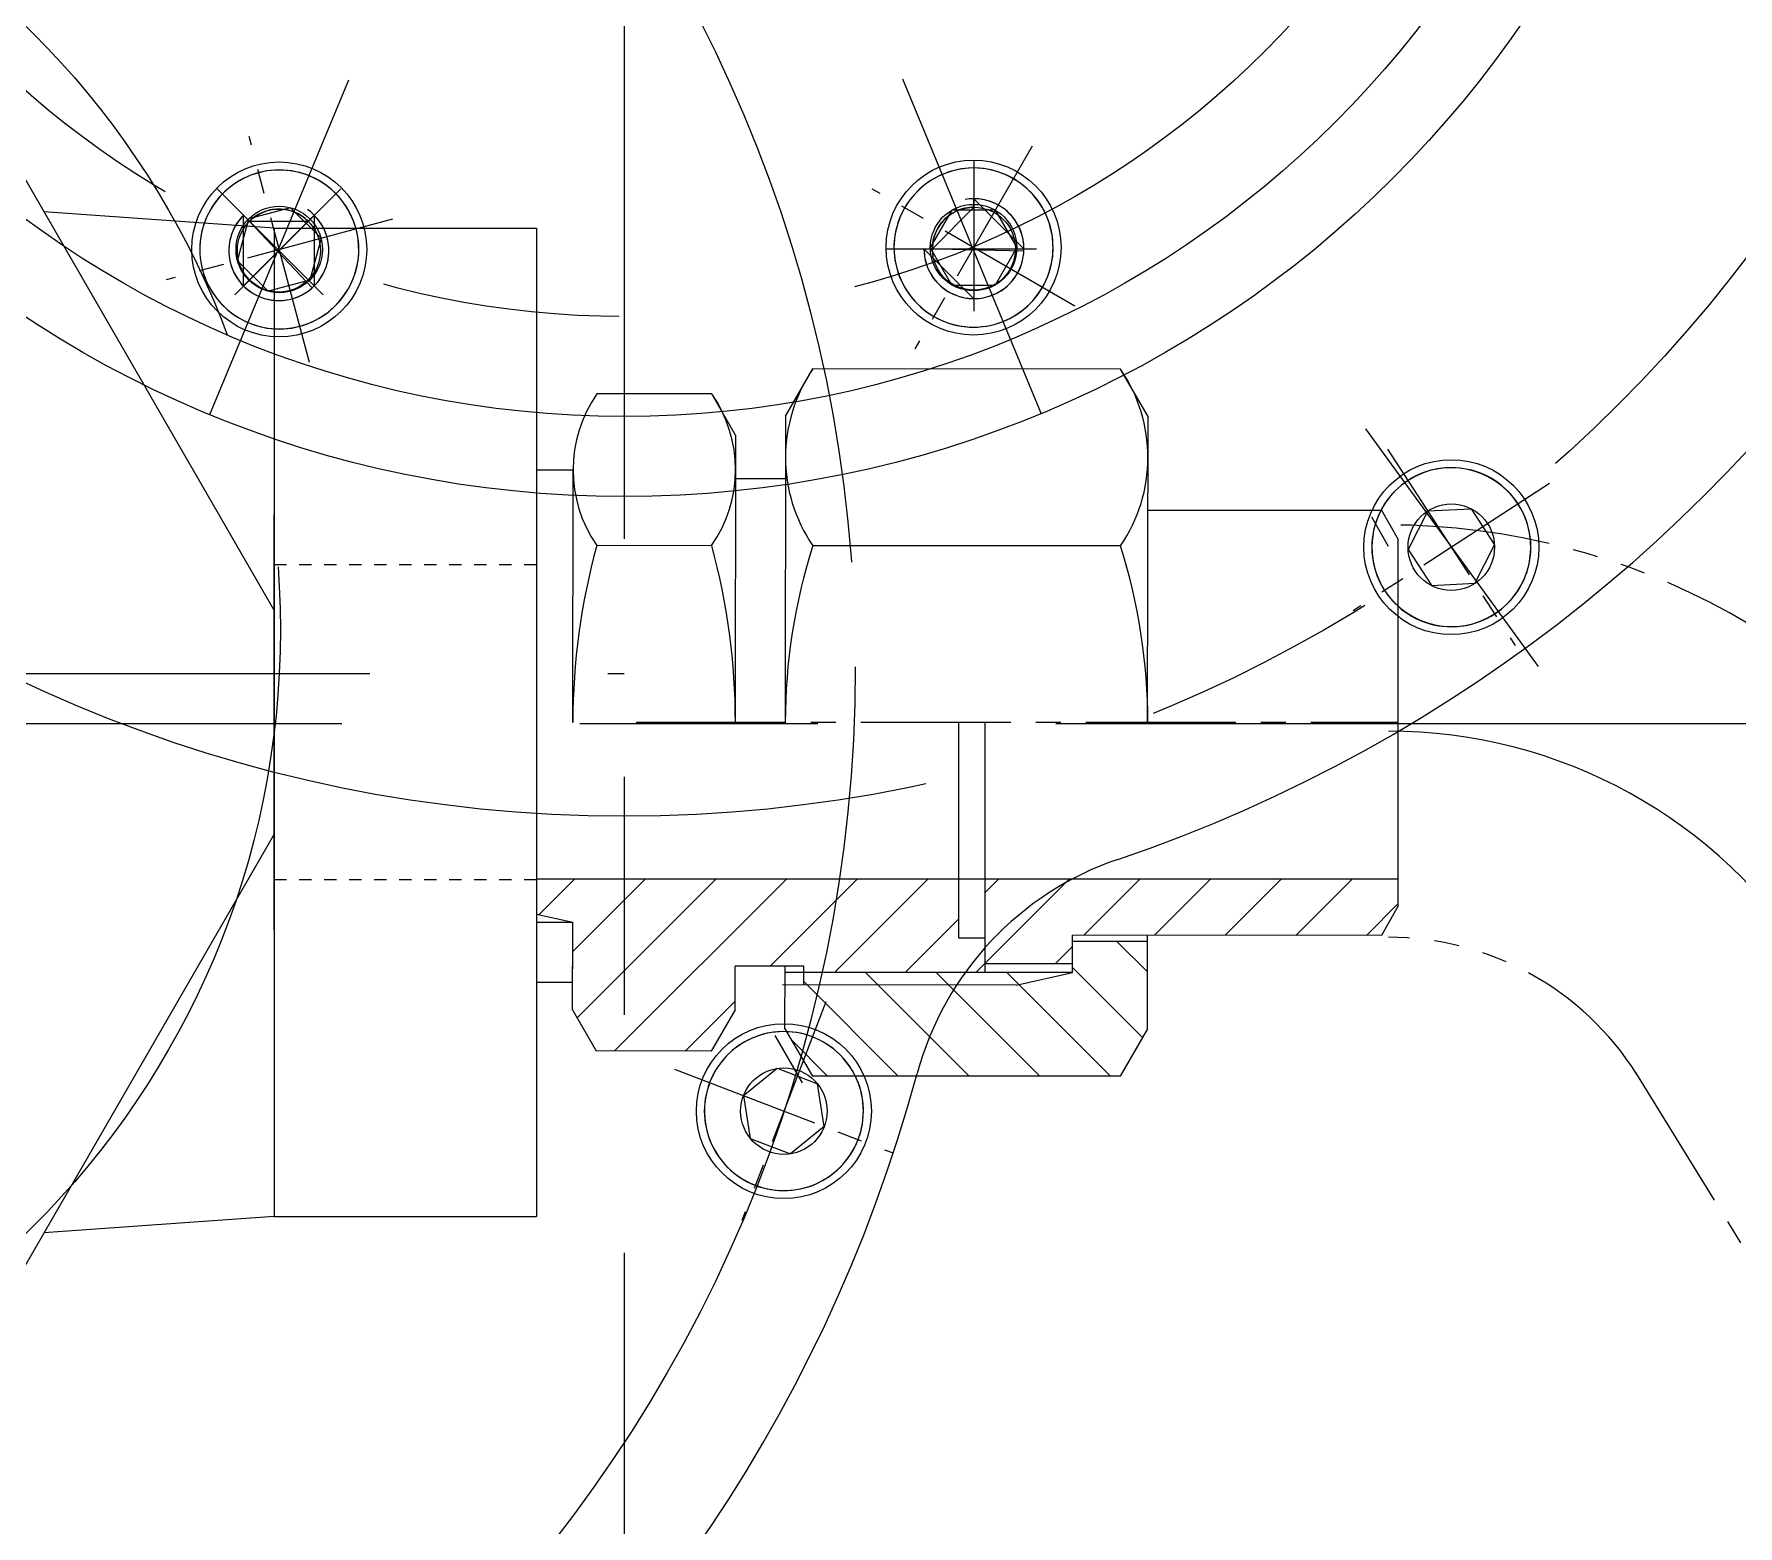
# Model space of a CAD drawing. Header units: inches. Extents: x 0 to 26418, y 0 to 20128.
# Drawn here: x 4016.3 to 4152.6, y 3557.4 to 3676.8 of the extents above; entities that cross this region are included whole.
import ezdxf

# ---------------------------------------------------------------- set-up
doc = ezdxf.new("R2010")
doc.units = ezdxf.units.IN
doc.header["$MEASUREMENT"] = 0
for name, pattern in [('ACAD_ISO02W100', [15, 12, -3]), ('CENTER', [50.8, 31.75, -6.35, 6.35, -6.35]), ('双点画线', [22, 12, -2, 2, -2, 2, -2]), ('点画线', [18, 12, -2, 2, -2]), ('虚线', [2, 1, -1])]:
    doc.linetypes.add(name, pattern=pattern)
for name, color, linetype, lineweight in [('CAXA1', 5, 'CENTER', 5), ('中心线层', 5, 'CENTER', 5), ('剖面线层', 4, 'Continuous', 5), ('细实线层', 7, 'Continuous', 5), ('虚线层', 6, 'ACAD_ISO02W100', 5)]:
    doc.layers.add(name, color=color, linetype=linetype, lineweight=lineweight)
pattern_1 = [(45, (3968.513, 3625.585), (-2.82843, 2.82843), [])]
pattern_2 = [(134.9486, (3968.513, 3625.585), (-2.83097, -2.82589), [])]

msp = doc.modelspace()

# ---------------------------------------------------------------- hatches: boundary and pattern name
at = {"layer": '剖面线层', "linetype": 'Continuous', "lineweight": 5}
h = msp.add_hatch(dxfattribs=at)
h.set_pattern_fill('无图案', scale=4, angle=45, style=0, pattern_type=0)
h.set_pattern_definition(pattern_1)
edge = h.paths.add_edge_path(flags=0)
edge.add_line((4059.39, 3598.68), (4059.39, 3600.86))
edge.add_line((4061.29, 3595.38), (4059.39, 3598.68))
edge.add_line((4070.48, 3595.37), (4061.29, 3595.38))
edge.add_line((4072.39, 3598.67), (4070.48, 3595.37))
edge.add_line((4072.4, 3602.17), (4072.39, 3598.67))
edge.add_line((4076.4, 3602.17), (4072.4, 3602.17))
edge.add_line((4077.9, 3602.17), (4076.4, 3602.17))
edge.add_line((4077.9, 3601.67), (4077.9, 3602.17))
edge.add_line((4092.4, 3601.66), (4077.9, 3601.67))
edge.add_line((4092.4, 3602.36), (4092.4, 3601.66))
edge.add_line((4092.4, 3604.41), (4092.4, 3602.36))
edge.add_line((4090.3, 3604.41), (4092.4, 3604.41))
edge.add_line((4090.3, 3609.13), (4090.3, 3604.41))
edge.add_line((4056.51, 3609.13), (4090.3, 3609.13))
edge.add_line((4056.51, 3609.08), (4056.51, 3609.13))
edge.add_line((4056.51, 3606.32), (4056.51, 3609.08))
edge.add_line((4059.4, 3605.68), (4056.51, 3606.32))
edge.add_line((4059.4, 3602.18), (4059.4, 3605.68))
edge.add_line((4059.39, 3600.86), (4059.4, 3602.18))
h = msp.add_hatch(dxfattribs=at)
h.set_pattern_fill('无图案', scale=4, angle=45, style=0, pattern_type=0)
h.set_pattern_definition(pattern_1)
edge = h.paths.add_edge_path(flags=0)
edge.add_line((4092.4, 3602.36), (4092.4, 3604.41))
edge.add_line((4099.4, 3602.35), (4092.4, 3602.36))
edge.add_line((4099.4, 3604.15), (4099.4, 3602.35))
edge.add_line((4099.4, 3604.65), (4099.4, 3604.15))
edge.add_line((4105.4, 3604.64), (4099.4, 3604.65))
edge.add_line((4124.11, 3604.62), (4105.4, 3604.64))
edge.add_line((4125.47, 3606.98), (4124.11, 3604.62))
edge.add_line((4125.47, 3609.13), (4125.47, 3606.98))
edge.add_line((4092.4, 3609.13), (4125.47, 3609.13))
edge.add_line((4092.4, 3607.62), (4092.4, 3609.13))
edge.add_line((4092.4, 3604.41), (4092.4, 3607.62))
h = msp.add_hatch(dxfattribs=at)
h.set_pattern_fill('无图案', scale=4, angle=134.9486, style=0, pattern_type=0)
h.set_pattern_definition(pattern_2)
edge = h.paths.add_edge_path(flags=0)
edge.add_line((4092.4, 3601.66), (4099.4, 3601.65))
edge.add_line((4077.9, 3601.67), (4092.4, 3601.66))
edge.add_line((4077.89, 3600.67), (4077.9, 3601.67))
edge.add_line((4094.9, 3600.65), (4077.89, 3600.67))
edge.add_line((4099.4, 3601.65), (4094.9, 3600.65))
edge.add_line((4099.4, 3604.15), (4105.4, 3604.14))
edge.add_line((4099.4, 3602.35), (4099.4, 3604.15))
edge.add_line((4099.4, 3601.65), (4099.4, 3602.35))
edge.add_line((4094.9, 3600.65), (4099.4, 3601.65))
edge.add_line((4077.89, 3600.67), (4094.9, 3600.65))
edge.add_line((4076.39, 3600.67), (4077.89, 3600.67))
edge.add_line((4076.39, 3597.16), (4076.39, 3600.67))
edge.add_line((4078.58, 3593.37), (4076.39, 3597.16))
edge.add_line((4103.2, 3593.35), (4078.58, 3593.37))
edge.add_line((4105.39, 3597.14), (4103.2, 3593.35))
edge.add_line((4105.4, 3604.14), (4105.39, 3597.14))
h = msp.add_hatch(dxfattribs=at)
h.set_pattern_fill('无图案', scale=4, angle=134.9486, style=0, pattern_type=0)
h.set_pattern_definition(pattern_2)
edge = h.paths.add_edge_path(flags=0)
edge.add_line((4092.4, 3601.66), (4099.4, 3601.65))
edge.add_line((4077.9, 3601.67), (4092.4, 3601.66))
edge.add_line((4077.89, 3600.67), (4077.9, 3601.67))
edge.add_line((4094.9, 3600.65), (4077.89, 3600.67))
edge.add_line((4099.4, 3601.65), (4094.9, 3600.65))
edge.add_line((4099.4, 3604.15), (4105.4, 3604.14))
edge.add_line((4099.4, 3602.35), (4099.4, 3604.15))
edge.add_line((4099.4, 3601.65), (4099.4, 3602.35))
edge.add_line((4094.9, 3600.65), (4099.4, 3601.65))
edge.add_line((4077.89, 3600.67), (4094.9, 3600.65))
edge.add_line((4076.39, 3600.67), (4077.89, 3600.67))
edge.add_line((4076.39, 3597.16), (4076.39, 3600.67))
edge.add_line((4078.58, 3593.37), (4076.39, 3597.16))
edge.add_line((4103.2, 3593.35), (4078.58, 3593.37))
edge.add_line((4105.39, 3597.14), (4103.2, 3593.35))
edge.add_line((4105.4, 3604.14), (4105.39, 3597.14))

# ---------------------------------------------------------------- linework, layer by layer
at = {"color": 7, "lineweight": 5}
for p, q in [((4004.6, 3684.18), (4035.51, 3630.64)), ((4032.74, 3665.04), (4032.46, 3664.87)), ((4033.04, 3665.2), (4032.74, 3665.04)), ((4033.34, 3665.34), (4033.04, 3665.2)), ((4033.64, 3665.47), (4033.34, 3665.34)), ((4033.96, 3665.58), (4033.64, 3665.47)), ((4034.28, 3665.68), (4033.96, 3665.58)), ((4034.6, 3665.75), (4034.28, 3665.68)), ((4034.28, 3665.68), (4034.28, 3665.68)), ((4034.93, 3665.82), (4034.6, 3665.75)), ((4035.26, 3665.86), (4034.93, 3665.82)), ((4035.59, 3665.88), (4035.26, 3665.86)), ((4035.92, 3665.89), (4035.59, 3665.88)), ((4036.26, 3665.88), (4035.92, 3665.89)), ((4036.59, 3665.86), (4036.26, 3665.88)), ((4036.92, 3665.82), (4036.59, 3665.86)), ((4037.25, 3665.75), (4036.92, 3665.82)), ((4037.57, 3665.68), (4037.25, 3665.75)), ((4037.89, 3665.58), (4037.57, 3665.68)), ((4038.21, 3665.47), (4037.89, 3665.58)), ((4038.51, 3665.34), (4038.21, 3665.47)), ((4038.81, 3665.2), (4038.51, 3665.34)), ((4039.11, 3665.04), (4038.81, 3665.2)), ((4039.39, 3664.87), (4039.11, 3665.04)), ((4088.01, 3665.02), (4087.74, 3664.83)), ((4088.29, 3665.19), (4088.01, 3665.02)), ((4088.59, 3665.35), (4088.29, 3665.19)), ((4088.89, 3665.49), (4088.59, 3665.35)), ((4089.2, 3665.62), (4088.89, 3665.49)), ((4089.51, 3665.73), (4089.2, 3665.62)), ((4089.83, 3665.83), (4089.51, 3665.73)), ((4090.15, 3665.91), (4089.83, 3665.83)), ((4090.48, 3665.97), (4090.15, 3665.91)), ((4090.81, 3666.01), (4090.48, 3665.97)), ((4091.14, 3666.04), (4090.81, 3666.01)), ((4091.48, 3666.05), (4091.14, 3666.04)), ((4091.81, 3666.04), (4091.48, 3666.05)), ((4092.14, 3666.01), (4091.81, 3666.04)), ((4092.47, 3665.97), (4092.14, 3666.01)), ((4092.8, 3665.91), (4092.47, 3665.97)), ((4093.12, 3665.83), (4092.8, 3665.91)), ((4093.44, 3665.73), (4093.12, 3665.83)), ((4093.76, 3665.62), (4093.44, 3665.73)), ((4094.07, 3665.49), (4093.76, 3665.62)), ((4094.37, 3665.35), (4094.07, 3665.49)), ((4094.66, 3665.19), (4094.37, 3665.35)), ((4094.94, 3665.02), (4094.66, 3665.19)), ((4094.66, 3665.19), (4094.66, 3665.19)), ((4095.22, 3664.83), (4094.94, 3665.02)), ((4031.19, 3663.79), (4030.98, 3663.53)), ((4031.42, 3664.03), (4031.19, 3663.79)), ((4031.67, 3664.26), (4031.42, 3664.03)), ((4031.92, 3664.47), (4031.67, 3664.26)), ((4032.18, 3664.68), (4031.92, 3664.47)), ((4032.46, 3664.87), (4032.18, 3664.68)), ((4039.67, 3664.68), (4039.39, 3664.87)), ((4039.93, 3664.47), (4039.67, 3664.68)), ((4040.18, 3664.26), (4039.93, 3664.47)), ((4040.43, 3664.03), (4040.18, 3664.26)), ((4040.65, 3663.79), (4040.43, 3664.03)), ((4040.87, 3663.53), (4040.65, 3663.79)), ((4086.53, 3663.69), (4086.33, 3663.42)), ((4086.75, 3663.94), (4086.53, 3663.69)), ((4086.98, 3664.18), (4086.75, 3663.94)), ((4087.22, 3664.41), (4086.98, 3664.18)), ((4087.47, 3664.63), (4087.22, 3664.41)), ((4087.74, 3664.83), (4087.47, 3664.63)), ((4091.51, 3662.91), (4091.51, 3663.59)), ((4091.51, 3663.59), (4095.51, 3659.59)), ((4091.72, 3663.58), (4091.51, 3663.59)), ((4091.51, 3663.59), (4091.51, 3655.59)), ((4091.93, 3663.57), (4091.72, 3663.58)), ((4092.14, 3663.54), (4091.93, 3663.57)), ((4095.48, 3664.63), (4095.22, 3664.83)), ((4095.74, 3664.41), (4095.48, 3664.63)), ((4095.98, 3664.18), (4095.74, 3664.41)), ((4096.21, 3663.94), (4095.98, 3664.18)), ((4096.42, 3663.69), (4096.21, 3663.94)), ((4096.63, 3663.42), (4096.42, 3663.69)), ((4035.51, 3661.24), (4017.09, 3662.55)), ((4030.25, 3662.42), (4030.11, 3662.12)), ((4030.41, 3662.71), (4030.25, 3662.42)), ((4030.59, 3663), (4030.41, 3662.71)), ((4030.78, 3663.27), (4030.59, 3663)), ((4030.98, 3663.53), (4030.78, 3663.27)), ((4033.06, 3662.27), (4032.91, 3662.11)), ((4033.06, 3656.61), (4033.06, 3662.27)), ((4033.06, 3662.27), (4033.54, 3661.79)), ((4038.72, 3662.27), (4033.06, 3656.61)), ((4038.56, 3656.47), (4033.06, 3662.27)), ((4036.82, 3662.87), (4033.48, 3661.98)), ((4034.08, 3662.23), (4033.93, 3662.13)), ((4034.23, 3662.32), (4034.08, 3662.23)), ((4034.38, 3662.4), (4034.23, 3662.32)), ((4034.54, 3662.47), (4034.38, 3662.4)), ((4034.7, 3662.54), (4034.54, 3662.47)), ((4034.86, 3662.6), (4034.7, 3662.54)), ((4035.03, 3662.65), (4034.86, 3662.6)), ((4035.2, 3662.69), (4035.03, 3662.65)), ((4035.37, 3662.72), (4035.2, 3662.69)), ((4035.54, 3662.74), (4035.37, 3662.72)), ((4035.71, 3662.76), (4035.54, 3662.74)), ((4035.89, 3662.76), (4035.71, 3662.76)), ((4036.06, 3662.76), (4035.89, 3662.76)), ((4036.23, 3662.74), (4036.06, 3662.76)), ((4036.41, 3662.72), (4036.23, 3662.74)), ((4036.58, 3662.69), (4036.41, 3662.72)), ((4036.75, 3662.65), (4036.58, 3662.69)), ((4036.91, 3662.6), (4036.75, 3662.65)), ((4039.27, 3660.42), (4036.82, 3662.87)), ((4037.08, 3662.54), (4036.91, 3662.6)), ((4037.24, 3662.47), (4037.08, 3662.54)), ((4037.4, 3662.4), (4037.24, 3662.47)), ((4037.55, 3662.32), (4037.4, 3662.4)), ((4037.7, 3662.23), (4037.55, 3662.32)), ((4037.84, 3662.13), (4037.7, 3662.23)), ((4038.24, 3661.79), (4038.72, 3662.27)), ((4038.72, 3662.27), (4038.72, 3656.61)), ((4038.86, 3662.11), (4038.72, 3662.27)), ((4041.07, 3663.27), (4040.87, 3663.53)), ((4041.26, 3663), (4041.07, 3663.27)), ((4041.44, 3662.71), (4041.26, 3663)), ((4041.6, 3662.42), (4041.44, 3662.71)), ((4041.74, 3662.12), (4041.6, 3662.42)), ((4085.66, 3662.27), (4085.53, 3661.96)), ((4085.81, 3662.57), (4085.66, 3662.27)), ((4085.96, 3662.86), (4085.81, 3662.57)), ((4086.14, 3663.15), (4085.96, 3662.86)), ((4085.96, 3662.86), (4085.96, 3662.86)), ((4086.33, 3663.42), (4086.14, 3663.15)), ((4089.74, 3662.68), (4088.01, 3659.68)), ((4088.19, 3659.59), (4091.51, 3662.91)), ((4088.19, 3659.59), (4091.51, 3662.91)), ((4089.56, 3662.28), (4089.42, 3662.17)), ((4089.7, 3662.38), (4089.56, 3662.28)), ((4089.85, 3662.47), (4089.7, 3662.38)), ((4093.21, 3662.68), (4089.74, 3662.68)), ((4090.01, 3662.55), (4089.85, 3662.47)), ((4090.16, 3662.63), (4090.01, 3662.55)), ((4090.32, 3662.69), (4090.16, 3662.63)), ((4090.49, 3662.75), (4090.32, 3662.69)), ((4090.65, 3662.8), (4090.49, 3662.75)), ((4090.82, 3662.84), (4090.65, 3662.8)), ((4090.99, 3662.87), (4090.82, 3662.84)), ((4091.17, 3662.89), (4090.99, 3662.87)), ((4091.34, 3662.91), (4091.17, 3662.89)), ((4091.51, 3662.91), (4091.34, 3662.91)), ((4092.35, 3663.5), (4092.14, 3663.54)), ((4092.55, 3663.45), (4092.35, 3663.5)), ((4092.75, 3663.39), (4092.55, 3663.45)), ((4092.95, 3663.32), (4092.75, 3663.39)), ((4093.14, 3663.24), (4092.95, 3663.32)), ((4093.33, 3663.15), (4093.14, 3663.24)), ((4093.21, 3662.68), (4094.94, 3659.68)), ((4093.51, 3663.05), (4093.33, 3663.15)), ((4093.69, 3662.94), (4093.51, 3663.05)), ((4093.87, 3662.83), (4093.69, 3662.94)), ((4094.03, 3662.7), (4093.87, 3662.83)), ((4094.19, 3662.56), (4094.03, 3662.7)), ((4094.34, 3662.42), (4094.19, 3662.56)), ((4094.49, 3662.27), (4094.34, 3662.42)), ((4094.62, 3662.11), (4094.49, 3662.27)), ((4096.81, 3663.15), (4096.63, 3663.42)), ((4096.99, 3662.86), (4096.81, 3663.15)), ((4097.15, 3662.57), (4096.99, 3662.86)), ((4097.29, 3662.27), (4097.15, 3662.57)), ((4097.42, 3661.96), (4097.29, 3662.27)), ((4029.7, 3660.85), (4029.64, 3660.52)), ((4029.78, 3661.18), (4029.7, 3660.85)), ((4029.87, 3661.5), (4029.78, 3661.18)), ((4029.98, 3661.81), (4029.87, 3661.5)), ((4030.11, 3662.12), (4029.98, 3661.81)), ((4032.15, 3660.87), (4032.08, 3660.67)), ((4032.23, 3661.06), (4032.15, 3660.87)), ((4032.32, 3661.25), (4032.23, 3661.06)), ((4032.42, 3661.44), (4032.32, 3661.25)), ((4032.53, 3661.62), (4032.42, 3661.44)), ((4032.65, 3661.79), (4032.53, 3661.62)), ((4032.58, 3658.63), (4033.48, 3661.98)), ((4032.58, 3658.63), (4033.48, 3661.98)), ((4032.78, 3661.96), (4032.65, 3661.79)), ((4032.91, 3662.11), (4032.78, 3661.96)), ((4033.66, 3661.91), (4033.54, 3661.79)), ((4033.54, 3661.79), (4038.24, 3661.79)), ((4033.54, 3661.79), (4038.24, 3661.79)), ((4033.8, 3662.02), (4033.66, 3661.91)), ((4033.93, 3662.13), (4033.8, 3662.02)), ((4035.51, 3661.24), (4056.51, 3661.24)), ((4035.51, 3661.24), (4035.51, 3582.13)), ((4037.98, 3662.02), (4037.84, 3662.13)), ((4038.11, 3661.91), (4037.98, 3662.02)), ((4038.24, 3661.79), (4038.11, 3661.91)), ((4039, 3661.96), (4038.86, 3662.11)), ((4039.12, 3661.79), (4039, 3661.96)), ((4039.24, 3661.62), (4039.12, 3661.79)), ((4039.35, 3661.44), (4039.24, 3661.62)), ((4039.45, 3661.25), (4039.35, 3661.44)), ((4039.54, 3661.06), (4039.45, 3661.25)), ((4039.62, 3660.87), (4039.54, 3661.06)), ((4039.69, 3660.67), (4039.62, 3660.87)), ((4041.87, 3661.81), (4041.74, 3662.12)), ((4041.98, 3661.5), (4041.87, 3661.81)), ((4042.07, 3661.18), (4041.98, 3661.5)), ((4042.15, 3660.85), (4042.07, 3661.18)), ((4042.07, 3661.18), (4042.07, 3661.18)), ((4042.21, 3660.52), (4042.15, 3660.85)), ((4056.51, 3661.24), (4056.51, 3582.13)), ((4085.25, 3661), (4085.19, 3660.68)), ((4085.33, 3661.33), (4085.25, 3661)), ((4085.42, 3661.65), (4085.33, 3661.33)), ((4085.53, 3661.96), (4085.42, 3661.65)), ((4088.48, 3660.94), (4088.41, 3660.78)), ((4088.55, 3661.1), (4088.48, 3660.94)), ((4088.64, 3661.25), (4088.55, 3661.1)), ((4088.73, 3661.4), (4088.64, 3661.25)), ((4088.83, 3661.54), (4088.73, 3661.4)), ((4088.93, 3661.68), (4088.83, 3661.54)), ((4089.04, 3661.81), (4088.93, 3661.68)), ((4089.16, 3661.94), (4089.04, 3661.81)), ((4089.29, 3662.06), (4089.16, 3661.94)), ((4089.42, 3662.17), (4089.29, 3662.06)), ((4094.75, 3661.94), (4094.62, 3662.11)), ((4094.87, 3661.77), (4094.75, 3661.94)), ((4094.98, 3661.59), (4094.87, 3661.77)), ((4095.08, 3661.41), (4094.98, 3661.59)), ((4095.17, 3661.22), (4095.08, 3661.41)), ((4095.25, 3661.02), (4095.17, 3661.22)), ((4095.32, 3660.83), (4095.25, 3661.02)), ((4097.53, 3661.65), (4097.42, 3661.96)), ((4097.62, 3661.33), (4097.53, 3661.65)), ((4097.7, 3661), (4097.62, 3661.33)), ((4097.76, 3660.68), (4097.7, 3661)), ((4029.57, 3659.86), (4029.56, 3659.53)), ((4029.56, 3659.53), (4029.57, 3659.2)), ((4029.59, 3660.19), (4029.57, 3659.86)), ((4029.64, 3660.52), (4029.59, 3660.19)), ((4031.91, 3659.86), (4031.89, 3659.65)), ((4031.89, 3659.65), (4031.89, 3659.44)), ((4031.94, 3660.06), (4031.91, 3659.86)), ((4031.97, 3660.27), (4031.94, 3660.06)), ((4032.02, 3660.47), (4031.97, 3660.27)), ((4032.08, 3660.67), (4032.02, 3660.47)), ((4039.27, 3660.42), (4038.37, 3657.08)), ((4039.75, 3660.47), (4039.69, 3660.67)), ((4039.8, 3660.27), (4039.75, 3660.47)), ((4039.84, 3660.06), (4039.8, 3660.27)), ((4039.87, 3659.86), (4039.84, 3660.06)), ((4039.88, 3659.65), (4039.87, 3659.86)), ((4039.89, 3659.44), (4039.88, 3659.65)), ((4042.25, 3660.19), (4042.21, 3660.52)), ((4042.28, 3659.86), (4042.25, 3660.19)), ((4042.29, 3659.53), (4042.28, 3659.86)), ((4042.28, 3659.2), (4042.29, 3659.53)), ((4085.12, 3660.01), (4085.11, 3659.68)), ((4085.11, 3659.68), (4085.12, 3659.35)), ((4085.15, 3660.35), (4085.12, 3660.01)), ((4085.19, 3660.68), (4085.15, 3660.35)), ((4087.51, 3659.59), (4087.52, 3659.38)), ((4091.51, 3655.59), (4087.51, 3659.59)), ((4087.51, 3659.59), (4088.19, 3659.59)), ((4095.51, 3659.38), (4087.51, 3659.59)), ((4089.74, 3656.68), (4088.01, 3659.68)), ((4089.74, 3656.68), (4088.01, 3659.68)), ((4088.2, 3659.76), (4088.19, 3659.59)), ((4088.21, 3659.94), (4088.2, 3659.76)), ((4088.23, 3660.11), (4088.21, 3659.94)), ((4088.26, 3660.28), (4088.23, 3660.11)), ((4088.3, 3660.45), (4088.26, 3660.28)), ((4088.35, 3660.62), (4088.3, 3660.45)), ((4088.41, 3660.78), (4088.35, 3660.62)), ((4094.94, 3659.68), (4093.21, 3656.68)), ((4095.38, 3660.62), (4095.32, 3660.83)), ((4095.43, 3660.42), (4095.38, 3660.62)), ((4095.46, 3660.22), (4095.43, 3660.42)), ((4095.49, 3660.01), (4095.46, 3660.22)), ((4095.51, 3659.8), (4095.49, 3660.01)), ((4095.51, 3659.59), (4095.51, 3659.8)), ((4097.81, 3660.35), (4097.76, 3660.68)), ((4097.83, 3660.01), (4097.81, 3660.35)), ((4097.84, 3659.68), (4097.83, 3660.01)), ((4097.83, 3659.35), (4097.84, 3659.68)), ((4029.57, 3659.2), (4029.59, 3658.86)), ((4029.59, 3658.86), (4029.64, 3658.53)), ((4029.64, 3658.53), (4029.7, 3658.21)), ((4029.7, 3658.21), (4029.78, 3657.88)), ((4031.89, 3659.44), (4031.89, 3659.23)), ((4031.89, 3659.23), (4031.91, 3659.02)), ((4031.91, 3659.02), (4031.94, 3658.81)), ((4031.94, 3658.81), (4031.97, 3658.61)), ((4031.97, 3658.61), (4032.02, 3658.4)), ((4032.02, 3658.4), (4032.08, 3658.2)), ((4032.08, 3658.2), (4032.15, 3658)), ((4032.58, 3658.63), (4035.03, 3656.18)), ((4039.62, 3658), (4039.69, 3658.2)), ((4039.69, 3658.2), (4039.75, 3658.4)), ((4039.75, 3658.4), (4039.8, 3658.61)), ((4039.8, 3658.61), (4039.84, 3658.81)), ((4039.84, 3658.81), (4039.87, 3659.02)), ((4039.87, 3659.02), (4039.88, 3659.23)), ((4039.88, 3659.23), (4039.89, 3659.44)), ((4042.07, 3657.88), (4042.15, 3658.21)), ((4042.15, 3658.21), (4042.21, 3658.53)), ((4042.21, 3658.53), (4042.25, 3658.86)), ((4042.25, 3658.86), (4042.28, 3659.2)), ((4085.12, 3659.35), (4085.15, 3659.01)), ((4085.15, 3659.01), (4085.19, 3658.68)), ((4085.19, 3658.68), (4085.25, 3658.36)), ((4085.25, 3658.36), (4085.33, 3658.03)), ((4087.52, 3659.38), (4087.54, 3659.17)), ((4087.54, 3659.17), (4087.56, 3658.96)), ((4087.56, 3658.96), (4087.6, 3658.76)), ((4087.6, 3658.76), (4087.65, 3658.55)), ((4087.65, 3658.55), (4087.71, 3658.35)), ((4087.71, 3658.35), (4087.78, 3658.16)), ((4087.78, 3658.16), (4087.86, 3657.96)), ((4095.17, 3657.96), (4095.25, 3658.16)), ((4095.25, 3658.16), (4095.32, 3658.35)), ((4095.32, 3658.35), (4095.38, 3658.55)), ((4095.38, 3658.55), (4095.43, 3658.76)), ((4095.43, 3658.76), (4095.46, 3658.96)), ((4095.46, 3658.96), (4095.49, 3659.17)), ((4095.49, 3659.17), (4095.51, 3659.38)), ((4097.62, 3658.03), (4097.7, 3658.36)), ((4097.7, 3658.36), (4097.76, 3658.68)), ((4097.76, 3658.68), (4097.81, 3659.01)), ((4097.81, 3659.01), (4097.83, 3659.35)), ((4029.78, 3657.88), (4029.87, 3657.56)), ((4029.87, 3657.56), (4029.98, 3657.25)), ((4029.98, 3657.25), (4030.11, 3656.94)), ((4030.11, 3656.94), (4030.25, 3656.64)), ((4032.15, 3658), (4032.23, 3657.81)), ((4032.23, 3657.81), (4032.32, 3657.62)), ((4032.32, 3657.62), (4032.42, 3657.44)), ((4032.42, 3657.44), (4032.53, 3657.26)), ((4032.53, 3657.26), (4032.65, 3657.09)), ((4032.65, 3657.09), (4032.78, 3656.92)), ((4032.78, 3656.92), (4032.91, 3656.76)), ((4032.91, 3656.76), (4033.06, 3656.61)), ((4038.37, 3657.08), (4035.03, 3656.18)), ((4038.72, 3656.61), (4038.86, 3656.76)), ((4038.86, 3656.76), (4039, 3656.92)), ((4039, 3656.92), (4039.12, 3657.09)), ((4039.12, 3657.09), (4039.24, 3657.26)), ((4039.24, 3657.26), (4039.35, 3657.44)), ((4039.35, 3657.44), (4039.45, 3657.62)), ((4039.45, 3657.62), (4039.54, 3657.81)), ((4039.54, 3657.81), (4039.62, 3658)), ((4041.6, 3656.64), (4041.74, 3656.94)), ((4041.74, 3656.94), (4041.87, 3657.25)), ((4041.87, 3657.25), (4041.98, 3657.56)), ((4041.98, 3657.56), (4042.07, 3657.88)), ((4085.33, 3658.03), (4085.42, 3657.71)), ((4085.42, 3657.71), (4085.53, 3657.4)), ((4085.53, 3657.4), (4085.66, 3657.09)), ((4085.66, 3657.09), (4085.81, 3656.79)), ((4085.81, 3656.79), (4085.96, 3656.5)), ((4087.86, 3657.96), (4087.95, 3657.77)), ((4087.95, 3657.77), (4088.05, 3657.59)), ((4088.05, 3657.59), (4088.16, 3657.41)), ((4088.16, 3657.41), (4088.28, 3657.24)), ((4088.28, 3657.24), (4088.41, 3657.07)), ((4088.41, 3657.07), (4088.54, 3656.91)), ((4088.54, 3656.91), (4088.69, 3656.76)), ((4088.69, 3656.76), (4088.84, 3656.62)), ((4094.19, 3656.62), (4094.34, 3656.76)), ((4094.34, 3656.76), (4094.49, 3656.91)), ((4094.49, 3656.91), (4094.62, 3657.07)), ((4094.62, 3657.07), (4094.75, 3657.24)), ((4094.75, 3657.24), (4094.87, 3657.41)), ((4094.87, 3657.41), (4094.98, 3657.59)), ((4094.98, 3657.59), (4095.08, 3657.77)), ((4095.08, 3657.77), (4095.17, 3657.96)), ((4096.99, 3656.5), (4097.15, 3656.79)), ((4097.15, 3656.79), (4097.29, 3657.09)), ((4097.29, 3657.09), (4097.42, 3657.4)), ((4097.42, 3657.4), (4097.53, 3657.71)), ((4097.53, 3657.71), (4097.62, 3658.03)), ((4030.25, 3656.64), (4030.41, 3656.35)), ((4030.41, 3656.35), (4030.59, 3656.06)), ((4030.59, 3656.06), (4030.78, 3655.79)), ((4030.78, 3655.79), (4030.98, 3655.52)), ((4030.98, 3655.52), (4031.19, 3655.27)), ((4033.06, 3656.61), (4033.21, 3656.47)), ((4033.21, 3656.47), (4033.37, 3656.33)), ((4033.37, 3656.33), (4033.54, 3656.2)), ((4033.54, 3656.2), (4033.71, 3656.08)), ((4033.71, 3656.08), (4033.89, 3655.97)), ((4033.89, 3655.97), (4034.07, 3655.87)), ((4034.07, 3655.87), (4034.26, 3655.78)), ((4034.26, 3655.78), (4034.45, 3655.7)), ((4034.45, 3655.7), (4034.65, 3655.63)), ((4034.65, 3655.63), (4034.85, 3655.57)), ((4034.85, 3655.57), (4035.06, 3655.53)), ((4035.06, 3655.53), (4035.26, 3655.49)), ((4035.26, 3655.49), (4035.47, 3655.46)), ((4035.47, 3655.46), (4035.68, 3655.44)), ((4035.68, 3655.44), (4035.89, 3655.44)), ((4035.89, 3655.44), (4036.1, 3655.44)), ((4036.1, 3655.44), (4036.31, 3655.46)), ((4036.31, 3655.46), (4036.51, 3655.49)), ((4036.51, 3655.49), (4036.72, 3655.53)), ((4036.72, 3655.53), (4036.92, 3655.57)), ((4036.92, 3655.57), (4037.12, 3655.63)), ((4037.12, 3655.63), (4037.32, 3655.7)), ((4037.32, 3655.7), (4037.51, 3655.78)), ((4037.51, 3655.78), (4037.7, 3655.87)), ((4037.7, 3655.87), (4037.89, 3655.97)), ((4037.89, 3655.97), (4038.07, 3656.08)), ((4038.07, 3656.08), (4038.24, 3656.2)), ((4038.24, 3656.2), (4038.4, 3656.33)), ((4038.4, 3656.33), (4038.56, 3656.47)), ((4040.65, 3655.27), (4040.87, 3655.52)), ((4040.87, 3655.52), (4041.07, 3655.79)), ((4041.07, 3655.79), (4041.26, 3656.06)), ((4041.26, 3656.06), (4041.44, 3656.35)), ((4041.44, 3656.35), (4041.6, 3656.64)), ((4085.96, 3656.5), (4086.14, 3656.21)), ((4086.14, 3656.21), (4086.33, 3655.94)), ((4086.33, 3655.94), (4086.53, 3655.67)), ((4086.53, 3655.67), (4086.75, 3655.42)), ((4086.75, 3655.42), (4086.98, 3655.18)), ((4088.84, 3656.62), (4089, 3656.48)), ((4089, 3656.48), (4089.16, 3656.35)), ((4089.16, 3656.35), (4089.34, 3656.23)), ((4089.34, 3656.23), (4089.51, 3656.13)), ((4089.51, 3656.13), (4089.7, 3656.03)), ((4089.7, 3656.03), (4089.89, 3655.94)), ((4089.74, 3656.68), (4093.21, 3656.68)), ((4089.89, 3655.94), (4090.08, 3655.86)), ((4090.08, 3655.86), (4090.28, 3655.79)), ((4090.28, 3655.79), (4090.48, 3655.73)), ((4090.48, 3655.73), (4090.68, 3655.68)), ((4090.68, 3655.68), (4090.89, 3655.64)), ((4090.89, 3655.64), (4091.1, 3655.61)), ((4091.1, 3655.61), (4091.3, 3655.6)), ((4091.3, 3655.6), (4091.51, 3655.59)), ((4091.51, 3655.59), (4091.72, 3655.6)), ((4091.72, 3655.6), (4091.93, 3655.61)), ((4091.93, 3655.61), (4092.14, 3655.64)), ((4092.14, 3655.64), (4092.35, 3655.68)), ((4092.35, 3655.68), (4092.55, 3655.73)), ((4092.55, 3655.73), (4092.75, 3655.79)), ((4092.75, 3655.79), (4092.95, 3655.86)), ((4092.95, 3655.86), (4093.14, 3655.94)), ((4093.14, 3655.94), (4093.33, 3656.03)), ((4093.33, 3656.03), (4093.51, 3656.13)), ((4093.51, 3656.13), (4093.69, 3656.23)), ((4093.69, 3656.23), (4093.87, 3656.35)), ((4093.87, 3656.35), (4094.03, 3656.48)), ((4094.03, 3656.48), (4094.19, 3656.62)), ((4095.98, 3655.18), (4096.21, 3655.42)), ((4096.21, 3655.42), (4096.42, 3655.67)), ((4096.42, 3655.67), (4096.63, 3655.94)), ((4096.63, 3655.94), (4096.81, 3656.21)), ((4096.81, 3656.21), (4096.99, 3656.5)), ((4096.99, 3656.5), (4096.99, 3656.5)), ((4031.19, 3655.27), (4031.42, 3655.03)), ((4031.42, 3655.03), (4031.67, 3654.8)), ((4031.67, 3654.8), (4031.92, 3654.58)), ((4031.92, 3654.58), (4032.18, 3654.38)), ((4032.18, 3654.38), (4032.46, 3654.19)), ((4032.46, 3654.19), (4032.74, 3654.02)), ((4039.11, 3654.02), (4039.39, 3654.19)), ((4039.39, 3654.19), (4039.67, 3654.38)), ((4039.67, 3654.38), (4039.93, 3654.58)), ((4039.93, 3654.58), (4040.18, 3654.8)), ((4040.18, 3654.8), (4040.43, 3655.03)), ((4040.43, 3655.03), (4040.65, 3655.27)), ((4086.98, 3655.18), (4087.22, 3654.95)), ((4087.22, 3654.95), (4087.47, 3654.73)), ((4087.47, 3654.73), (4087.74, 3654.53)), ((4087.74, 3654.53), (4088.01, 3654.34)), ((4088.01, 3654.34), (4088.29, 3654.17)), ((4088.29, 3654.17), (4088.59, 3654.01)), ((4094.37, 3654.01), (4094.66, 3654.17)), ((4094.66, 3654.17), (4094.94, 3654.34)), ((4094.94, 3654.34), (4095.22, 3654.53)), ((4095.22, 3654.53), (4095.48, 3654.73)), ((4095.48, 3654.73), (4095.74, 3654.95)), ((4095.74, 3654.95), (4095.98, 3655.18)), ((4032.74, 3654.02), (4033.04, 3653.86)), ((4033.04, 3653.86), (4033.34, 3653.71)), ((4033.34, 3653.71), (4033.64, 3653.59)), ((4033.64, 3653.59), (4033.96, 3653.47)), ((4033.96, 3653.47), (4034.28, 3653.38)), ((4034.28, 3653.38), (4034.6, 3653.3)), ((4034.6, 3653.3), (4034.93, 3653.24)), ((4034.93, 3653.24), (4035.26, 3653.2)), ((4035.26, 3653.2), (4035.59, 3653.17)), ((4035.59, 3653.17), (4035.92, 3653.16)), ((4035.92, 3653.16), (4036.26, 3653.17)), ((4036.26, 3653.17), (4036.59, 3653.2)), ((4036.59, 3653.2), (4036.92, 3653.24)), ((4036.92, 3653.24), (4037.25, 3653.3)), ((4037.25, 3653.3), (4037.57, 3653.38)), ((4037.57, 3653.38), (4037.89, 3653.47)), ((4037.57, 3653.38), (4037.57, 3653.38)), ((4037.89, 3653.47), (4038.21, 3653.59)), ((4038.21, 3653.59), (4038.51, 3653.71)), ((4038.51, 3653.71), (4038.81, 3653.86)), ((4038.81, 3653.86), (4039.11, 3654.02)), ((4088.59, 3654.01), (4088.89, 3653.87)), ((4088.89, 3653.87), (4089.2, 3653.74)), ((4089.2, 3653.74), (4089.51, 3653.63)), ((4089.51, 3653.63), (4089.83, 3653.53)), ((4089.83, 3653.53), (4090.15, 3653.45)), ((4090.15, 3653.45), (4090.48, 3653.39)), ((4090.48, 3653.39), (4090.81, 3653.35)), ((4090.81, 3653.35), (4091.14, 3653.32)), ((4091.14, 3653.32), (4091.48, 3653.32)), ((4091.48, 3653.32), (4091.81, 3653.32)), ((4091.81, 3653.32), (4092.14, 3653.35)), ((4092.14, 3653.35), (4092.47, 3653.39)), ((4092.47, 3653.39), (4092.8, 3653.45)), ((4092.8, 3653.45), (4093.12, 3653.53)), ((4093.12, 3653.53), (4093.44, 3653.63)), ((4093.44, 3653.63), (4093.76, 3653.74)), ((4093.76, 3653.74), (4094.07, 3653.87)), ((4094.07, 3653.87), (4094.37, 3654.01)), ((4076.44, 3646.18), (4078.63, 3649.97)), ((4076.44, 3646.18), (4078.63, 3649.97)), ((4103.25, 3649.95), (4078.63, 3649.97)), ((4103.25, 3649.95), (4078.63, 3649.97)), ((4105.44, 3646.15), (4103.25, 3649.95)), ((4105.44, 3646.15), (4103.25, 3649.95)), ((4070.53, 3647.97), (4061.34, 3647.98)), ((4070.53, 3647.97), (4061.34, 3647.98)), ((4072.43, 3644.67), (4070.53, 3647.97)), ((4072.43, 3644.67), (4070.53, 3647.97)), ((4076.44, 3646.18), (4076.41, 3621.67)), ((4076.44, 3646.18), (4076.41, 3621.67)), ((4105.41, 3621.64), (4105.44, 3646.15)), ((4105.41, 3621.64), (4105.44, 3646.15)), ((4072.43, 3644.67), (4072.41, 3621.67)), ((4072.43, 3644.67), (4072.41, 3621.67)), ((4059.43, 3641.86), (4056.51, 3641.86)), ((4059.41, 3621.68), (4059.43, 3641.91)), ((4059.41, 3621.68), (4059.43, 3641.91)), ((4128.07, 3641.85), (4127.75, 3641.75)), ((4128.39, 3641.92), (4128.07, 3641.85)), ((4128.72, 3641.98), (4128.39, 3641.92)), ((4129.05, 3642.03), (4128.72, 3641.98)), ((4129.38, 3642.05), (4129.05, 3642.03)), ((4129.71, 3642.06), (4129.38, 3642.05)), ((4130.05, 3642.05), (4129.71, 3642.06)), ((4130.38, 3642.03), (4130.05, 3642.05)), ((4130.71, 3641.98), (4130.38, 3642.03)), ((4131.04, 3641.92), (4130.71, 3641.98)), ((4131.36, 3641.85), (4131.04, 3641.92)), ((4131.68, 3641.75), (4131.36, 3641.85)), ((4076.43, 3641.17), (4072.43, 3641.17)), ((4076.43, 3641.17), (4072.43, 3641.17)), ((4125.45, 3640.43), (4125.21, 3640.2)), ((4125.71, 3640.64), (4125.45, 3640.43)), ((4125.97, 3640.85), (4125.71, 3640.64)), ((4126.25, 3641.04), (4125.97, 3640.85)), ((4126.53, 3641.21), (4126.25, 3641.04)), ((4126.25, 3641.04), (4126.25, 3641.04)), ((4126.82, 3641.37), (4126.53, 3641.21)), ((4127.12, 3641.51), (4126.82, 3641.37)), ((4127.43, 3641.64), (4127.12, 3641.51)), ((4127.75, 3641.75), (4127.43, 3641.64)), ((4131.99, 3641.64), (4131.68, 3641.75)), ((4132.3, 3641.51), (4131.99, 3641.64)), ((4132.6, 3641.37), (4132.3, 3641.51)), ((4132.89, 3641.21), (4132.6, 3641.37)), ((4133.18, 3641.04), (4132.89, 3641.21)), ((4133.45, 3640.85), (4133.18, 3641.04)), ((4133.72, 3640.64), (4133.45, 3640.85)), ((4133.97, 3640.43), (4133.72, 3640.64)), ((4134.21, 3640.2), (4133.97, 3640.43)), ((4124.37, 3639.16), (4124.2, 3638.88)), ((4124.56, 3639.44), (4124.37, 3639.16)), ((4124.77, 3639.7), (4124.56, 3639.44)), ((4124.98, 3639.96), (4124.77, 3639.7)), ((4125.21, 3640.2), (4124.98, 3639.96)), ((4134.44, 3639.96), (4134.21, 3640.2)), ((4134.66, 3639.7), (4134.44, 3639.96)), ((4134.86, 3639.44), (4134.66, 3639.7)), ((4135.05, 3639.16), (4134.86, 3639.44)), ((4135.22, 3638.88), (4135.05, 3639.16)), ((4135.05, 3639.16), (4135.05, 3639.16)), ((4035.52, 3605.06), (4035.52, 3638.31)), ((4124.14, 3638.63), (4105.43, 3638.64)), ((4124.68, 3635.75), (4123.34, 3638.09)), ((4123.66, 3637.66), (4123.56, 3637.34)), ((4123.77, 3637.98), (4123.66, 3637.66)), ((4123.9, 3638.29), (4123.77, 3637.98)), ((4124.04, 3638.59), (4123.9, 3638.29)), ((4124.2, 3638.88), (4124.04, 3638.59)), ((4125.49, 3636.29), (4124.14, 3638.63)), ((4127.83, 3638.6), (4126.25, 3635.52)), ((4127.83, 3638.6), (4131.29, 3638.78)), ((4131.29, 3638.78), (4133.17, 3635.88)), ((4135.38, 3638.59), (4135.22, 3638.88)), ((4135.53, 3638.29), (4135.38, 3638.59)), ((4135.65, 3637.98), (4135.53, 3638.29)), ((4135.77, 3637.66), (4135.65, 3637.98)), ((4135.86, 3637.34), (4135.77, 3637.66)), ((4123.38, 3636.36), (4123.36, 3636.03)), ((4123.43, 3636.69), (4123.38, 3636.36)), ((4123.49, 3637.02), (4123.43, 3636.69)), ((4123.56, 3637.34), (4123.49, 3637.02)), ((4125.47, 3606.98), (4125.47, 3636.31)), ((4135.94, 3637.02), (4135.86, 3637.34)), ((4136, 3636.69), (4135.94, 3637.02)), ((4136.04, 3636.36), (4136, 3636.69)), ((4136.07, 3636.03), (4136.04, 3636.36)), ((4070.52, 3635.82), (4061.33, 3635.83)), ((4070.52, 3635.82), (4061.33, 3635.83)), ((4103.24, 3635.8), (4078.61, 3635.82)), ((4103.24, 3635.8), (4078.61, 3635.82)), ((4123.36, 3636.03), (4123.35, 3635.7)), ((4123.35, 3635.7), (4123.36, 3635.36)), ((4123.36, 3635.36), (4123.38, 3635.03)), ((4123.38, 3635.03), (4123.43, 3634.7)), ((4126.25, 3635.52), (4128.14, 3632.61)), ((4131.6, 3632.79), (4133.17, 3635.88)), ((4136, 3634.7), (4136.04, 3635.03)), ((4136.04, 3635.03), (4136.07, 3635.36)), ((4136.08, 3635.7), (4136.07, 3636.03)), ((4136.07, 3635.36), (4136.08, 3635.7)), ((4123.43, 3634.7), (4123.49, 3634.37)), ((4123.49, 3634.37), (4123.56, 3634.05)), ((4123.56, 3634.05), (4123.66, 3633.73)), ((4123.66, 3633.73), (4123.77, 3633.42)), ((4135.65, 3633.42), (4135.77, 3633.73)), ((4135.77, 3633.73), (4135.86, 3634.05)), ((4135.86, 3634.05), (4135.94, 3634.37)), ((4135.94, 3634.37), (4136, 3634.7)), ((4123.77, 3633.42), (4123.9, 3633.11)), ((4123.9, 3633.11), (4124.04, 3632.81)), ((4124.04, 3632.81), (4124.2, 3632.51)), ((4124.2, 3632.51), (4124.37, 3632.23)), ((4124.37, 3632.23), (4124.37, 3632.23)), ((4124.37, 3632.23), (4124.56, 3631.96)), ((4131.6, 3632.79), (4128.14, 3632.61)), ((4131.6, 3632.79), (4128.14, 3632.61)), ((4134.86, 3631.96), (4135.05, 3632.23)), ((4135.05, 3632.23), (4135.22, 3632.51)), ((4135.22, 3632.51), (4135.38, 3632.81)), ((4135.38, 3632.81), (4135.53, 3633.11)), ((4135.53, 3633.11), (4135.65, 3633.42)), ((4124.56, 3631.96), (4124.77, 3631.69)), ((4124.77, 3631.69), (4124.98, 3631.44)), ((4124.98, 3631.44), (4125.21, 3631.2)), ((4125.21, 3631.2), (4125.45, 3630.97)), ((4125.45, 3630.97), (4125.71, 3630.75)), ((4133.72, 3630.75), (4133.97, 3630.97)), ((4133.97, 3630.97), (4134.21, 3631.2)), ((4134.21, 3631.2), (4134.44, 3631.44)), ((4134.44, 3631.44), (4134.66, 3631.69)), ((4134.66, 3631.69), (4134.86, 3631.96)), ((4125.71, 3630.75), (4125.97, 3630.55)), ((4125.97, 3630.55), (4126.25, 3630.36)), ((4126.25, 3630.36), (4126.53, 3630.18)), ((4126.53, 3630.18), (4126.82, 3630.03)), ((4126.82, 3630.03), (4127.12, 3629.88)), ((4127.12, 3629.88), (4127.43, 3629.75)), ((4127.43, 3629.75), (4127.75, 3629.64)), ((4127.75, 3629.64), (4128.07, 3629.55)), ((4128.07, 3629.55), (4128.39, 3629.47)), ((4131.04, 3629.47), (4131.36, 3629.55)), ((4131.36, 3629.55), (4131.68, 3629.64)), ((4131.68, 3629.64), (4131.99, 3629.75)), ((4131.99, 3629.75), (4132.3, 3629.88)), ((4132.3, 3629.88), (4132.6, 3630.03)), ((4132.6, 3630.03), (4132.89, 3630.18)), ((4132.89, 3630.18), (4133.18, 3630.36)), ((4133.18, 3630.36), (4133.45, 3630.55)), ((4133.45, 3630.55), (4133.72, 3630.75)), ((4128.39, 3629.47), (4128.72, 3629.41)), ((4128.72, 3629.41), (4129.05, 3629.37)), ((4129.05, 3629.37), (4129.38, 3629.34)), ((4129.38, 3629.34), (4129.71, 3629.33)), ((4129.71, 3629.33), (4130.05, 3629.34)), ((4130.05, 3629.34), (4130.38, 3629.37)), ((4130.38, 3629.37), (4130.71, 3629.41)), ((4130.71, 3629.41), (4131.04, 3629.47)), ((4090.3, 3604.41), (4090.3, 3621.69)), ((4090.3, 3604.41), (4090.31, 3621.66)), ((4092.4, 3601.66), (4092.41, 3621.66)), ((4092.4, 3601.66), (4092.41, 3621.66)), ((4035.51, 3612.73), (4004.6, 3559.18)), ((4125.47, 3609.13), (4056.51, 3609.13)), ((4056.51, 3606.32), (4059.4, 3605.68)), ((4125.47, 3606.98), (4124.11, 3604.62)), ((4056.51, 3605.68), (4059.4, 3605.68)), ((4059.39, 3598.68), (4059.4, 3605.68)), ((4059.39, 3598.68), (4059.4, 3605.18)), ((4092.4, 3604.41), (4090.3, 3604.41)), ((4092.4, 3604.41), (4090.3, 3604.41)), ((4099.4, 3601.65), (4099.4, 3604.65)), ((4099.4, 3601.65), (4099.4, 3604.65)), ((4124.11, 3604.63), (4099.4, 3604.65)), ((4105.4, 3604.14), (4099.4, 3604.15)), ((4105.4, 3604.14), (4099.4, 3604.15)), ((4105.39, 3597.14), (4105.4, 3604.64)), ((4105.39, 3597.14), (4105.4, 3604.64)), ((4099.4, 3602.35), (4092.4, 3602.36)), ((4099.4, 3602.35), (4092.4, 3602.36)), ((4059.39, 3600.86), (4056.51, 3600.86)), ((4072.39, 3598.67), (4072.4, 3602.17)), ((4072.39, 3598.67), (4072.4, 3602.17)), ((4077.9, 3602.17), (4072.4, 3602.17)), ((4077.9, 3602.17), (4072.4, 3602.17)), ((4076.39, 3597.16), (4076.4, 3602.17)), ((4076.39, 3597.16), (4076.4, 3602.17)), ((4099.4, 3601.65), (4076.4, 3601.67)), ((4099.4, 3601.65), (4076.4, 3601.67)), ((4077.89, 3600.67), (4077.9, 3602.17)), ((4077.89, 3600.67), (4077.9, 3602.17)), ((4059.39, 3598.68), (4061.29, 3595.38)), ((4059.39, 3598.68), (4061.29, 3595.38)), ((4072.39, 3598.67), (4070.48, 3595.37)), ((4072.39, 3598.67), (4070.48, 3595.37)), ((4074.97, 3596.79), (4074.65, 3596.71)), ((4075.3, 3596.85), (4074.97, 3596.79)), ((4075.63, 3596.89), (4075.3, 3596.85)), ((4075.96, 3596.92), (4075.63, 3596.89)), ((4076.3, 3596.93), (4075.96, 3596.92)), ((4076.63, 3596.92), (4076.3, 3596.93)), ((4076.39, 3597.16), (4078.58, 3593.37)), ((4076.39, 3597.16), (4078.58, 3593.37)), ((4076.96, 3596.89), (4076.63, 3596.92)), ((4077.29, 3596.85), (4076.96, 3596.89)), ((4077.62, 3596.79), (4077.29, 3596.85)), ((4077.94, 3596.71), (4077.62, 3596.79)), ((4105.39, 3597.14), (4103.2, 3593.35)), ((4105.39, 3597.14), (4103.2, 3593.35)), ((4072.29, 3595.51), (4072.04, 3595.29)), ((4072.56, 3595.71), (4072.29, 3595.51)), ((4072.83, 3595.9), (4072.56, 3595.71)), ((4073.11, 3596.08), (4072.83, 3595.9)), ((4073.41, 3596.23), (4073.11, 3596.08)), ((4073.71, 3596.38), (4073.41, 3596.23)), ((4074.02, 3596.51), (4073.71, 3596.38)), ((4074.33, 3596.62), (4074.02, 3596.51)), ((4074.65, 3596.71), (4074.33, 3596.62)), ((4075.59, 3596.62), (4077.77, 3592.83)), ((4075.59, 3596.62), (4077.77, 3592.83)), ((4078.26, 3596.62), (4077.94, 3596.71)), ((4078.58, 3596.51), (4078.26, 3596.62)), ((4078.89, 3596.38), (4078.58, 3596.51)), ((4078.58, 3596.51), (4078.58, 3596.51)), ((4079.19, 3596.23), (4078.89, 3596.38)), ((4079.48, 3596.08), (4079.19, 3596.23)), ((4079.76, 3595.9), (4079.48, 3596.08)), ((4080.04, 3595.71), (4079.76, 3595.9)), ((4080.3, 3595.51), (4080.04, 3595.71)), ((4080.56, 3595.29), (4080.3, 3595.51)), ((4070.48, 3595.37), (4061.29, 3595.38)), ((4070.48, 3595.37), (4061.29, 3595.38)), ((4070.96, 3594.03), (4070.78, 3593.75)), ((4071.15, 3594.3), (4070.96, 3594.03)), ((4071.35, 3594.57), (4071.15, 3594.3)), ((4071.57, 3594.82), (4071.35, 3594.57)), ((4071.8, 3595.06), (4071.57, 3594.82)), ((4072.04, 3595.29), (4071.8, 3595.06)), ((4080.8, 3595.06), (4080.56, 3595.29)), ((4081.03, 3594.82), (4080.8, 3595.06)), ((4081.24, 3594.57), (4081.03, 3594.82)), ((4081.45, 3594.3), (4081.24, 3594.57)), ((4081.64, 3594.03), (4081.45, 3594.3)), ((4081.81, 3593.75), (4081.64, 3594.03)), ((4070.35, 3592.84), (4070.24, 3592.53)), ((4070.48, 3593.15), (4070.35, 3592.84)), ((4070.35, 3592.84), (4070.35, 3592.84)), ((4070.63, 3593.45), (4070.48, 3593.15)), ((4070.78, 3593.75), (4070.63, 3593.45)), ((4073.06, 3591.81), (4075.76, 3593.99)), ((4075.76, 3593.99), (4078.99, 3592.74)), ((4103.2, 3593.35), (4078.58, 3593.37)), ((4103.2, 3593.35), (4078.58, 3593.37)), ((4079.53, 3589.32), (4078.99, 3592.74)), ((4081.97, 3593.45), (4081.81, 3593.75)), ((4082.11, 3593.15), (4081.97, 3593.45)), ((4082.24, 3592.84), (4082.11, 3593.15)), ((4082.35, 3592.53), (4082.24, 3592.84)), ((4070.01, 3591.56), (4069.97, 3591.23)), ((4070.07, 3591.89), (4070.01, 3591.56)), ((4070.15, 3592.21), (4070.07, 3591.89)), ((4070.24, 3592.53), (4070.15, 3592.21)), ((4073.06, 3591.81), (4073.61, 3588.38)), ((4082.45, 3592.21), (4082.35, 3592.53)), ((4082.52, 3591.89), (4082.45, 3592.21)), ((4082.58, 3591.56), (4082.52, 3591.89)), ((4082.63, 3591.23), (4082.58, 3591.56)), ((4069.94, 3590.9), (4069.93, 3590.56)), ((4069.93, 3590.56), (4069.94, 3590.23)), ((4069.97, 3591.23), (4069.94, 3590.9)), ((4069.94, 3590.23), (4069.97, 3589.9)), ((4082.65, 3590.9), (4082.63, 3591.23)), ((4082.63, 3589.9), (4082.65, 3590.23)), ((4082.66, 3590.56), (4082.65, 3590.9)), ((4082.65, 3590.23), (4082.66, 3590.56)), ((4069.97, 3589.9), (4070.01, 3589.57)), ((4070.01, 3589.57), (4070.07, 3589.24)), ((4070.07, 3589.24), (4070.15, 3588.92)), ((4070.15, 3588.92), (4070.24, 3588.6)), ((4070.24, 3588.6), (4070.35, 3588.28)), ((4079.53, 3589.32), (4076.84, 3587.14)), ((4079.53, 3589.32), (4076.84, 3587.14)), ((4082.24, 3588.28), (4082.35, 3588.6)), ((4082.35, 3588.6), (4082.45, 3588.92)), ((4082.45, 3588.92), (4082.52, 3589.24)), ((4082.52, 3589.24), (4082.58, 3589.57)), ((4082.58, 3589.57), (4082.63, 3589.9)), ((4070.35, 3588.28), (4070.48, 3587.97)), ((4070.48, 3587.97), (4070.63, 3587.67)), ((4070.63, 3587.67), (4070.78, 3587.38)), ((4070.78, 3587.38), (4070.96, 3587.1)), ((4073.61, 3588.38), (4076.84, 3587.14)), ((4081.64, 3587.1), (4081.81, 3587.38)), ((4081.81, 3587.38), (4081.97, 3587.67)), ((4081.97, 3587.67), (4082.11, 3587.97)), ((4082.11, 3587.97), (4082.24, 3588.28)), ((4070.96, 3587.1), (4071.15, 3586.82)), ((4071.15, 3586.82), (4071.35, 3586.56)), ((4071.35, 3586.56), (4071.57, 3586.3)), ((4071.57, 3586.3), (4071.8, 3586.06)), ((4071.8, 3586.06), (4072.04, 3585.83)), ((4080.56, 3585.83), (4080.8, 3586.06)), ((4080.8, 3586.06), (4081.03, 3586.3)), ((4081.03, 3586.3), (4081.24, 3586.56)), ((4081.24, 3586.56), (4081.45, 3586.82)), ((4081.45, 3586.82), (4081.64, 3587.1)), ((4072.04, 3585.83), (4072.29, 3585.62)), ((4072.29, 3585.62), (4072.56, 3585.41)), ((4072.56, 3585.41), (4072.83, 3585.23)), ((4072.83, 3585.23), (4073.11, 3585.05)), ((4073.11, 3585.05), (4073.41, 3584.89)), ((4073.41, 3584.89), (4073.71, 3584.75)), ((4073.71, 3584.75), (4074.02, 3584.62)), ((4074.02, 3584.62), (4074.02, 3584.62)), ((4074.02, 3584.62), (4074.33, 3584.51)), ((4074.33, 3584.51), (4074.65, 3584.42)), ((4077.94, 3584.42), (4078.26, 3584.51)), ((4078.26, 3584.51), (4078.58, 3584.62)), ((4078.58, 3584.62), (4078.89, 3584.75)), ((4078.89, 3584.75), (4079.19, 3584.89)), ((4079.19, 3584.89), (4079.48, 3585.05)), ((4079.48, 3585.05), (4079.76, 3585.23)), ((4079.76, 3585.23), (4080.04, 3585.41)), ((4080.04, 3585.41), (4080.3, 3585.62)), ((4080.3, 3585.62), (4080.56, 3585.83)), ((4074.65, 3584.42), (4074.97, 3584.34)), ((4074.97, 3584.34), (4075.3, 3584.28)), ((4075.3, 3584.28), (4075.63, 3584.23)), ((4075.63, 3584.23), (4075.96, 3584.21)), ((4075.96, 3584.21), (4076.3, 3584.2)), ((4076.3, 3584.2), (4076.63, 3584.21)), ((4076.63, 3584.21), (4076.96, 3584.23)), ((4076.96, 3584.23), (4077.29, 3584.28)), ((4077.29, 3584.28), (4077.62, 3584.34)), ((4077.62, 3584.34), (4077.94, 3584.42)), ((4035.51, 3582.13), (4017.09, 3580.82)), ((4035.51, 3582.13), (4056.51, 3582.13))]:
    msp.add_line(p, q, dxfattribs=at)
for centre, radius in [((4063.52, 3726.75), 386.26), ((4063.52, 3726.75), 194.17), ((4063.52, 3726.75), 87), ((4063.52, 3726.66), 80.5), ((4035.92, 3659.53), 7), ((4091.48, 3659.68), 7), ((4035.92, 3659.53), 3.46), ((4035.89, 3659.44), 3.32), ((4091.48, 3659.68), 3.46), ((4091.51, 3659.59), 3.32), ((4129.71, 3635.7), 7), ((4129.71, 3635.7), 3.46), ((4076.3, 3590.56), 7), ((4076.3, 3590.56), 3.46)]:
    msp.add_circle(centre, radius, dxfattribs=at)
for centre, radius, start, end in [((4063.78, 3976.79), 582.5, 301.35579, 238.58501), ((4063.25, 3976.79), 546, 303.5084, 236.556), ((4063.52, 3726.79), 290, 148.6687, 31.3333), ((4063.52, 3726.66), 122.5, 288.8192, 164.8541), ((3968.72, 3625.58), 122.5, 108.8192, 344.8541), ((4035.92, 3659.53), 6.36, 15, 195), ((4091.48, 3659.68), 6.37, 60, 240), ((4091.48, 3659.68), 6.37, 240, 60), ((4035.92, 3659.53), 6.36, 195, 15), ((4088.96, 3642.88), 12.53, 145.5643, 214.3328), ((4088.96, 3642.88), 12.53, 145.5643, 214.3328), ((4092.9, 3642.88), 12.53, 325.5643, 34.3328), ((4092.9, 3642.88), 12.53, 325.5643, 34.3328), ((4070.07, 3641.9), 10.64, 145.1234, 214.7737), ((4070.07, 3641.9), 10.64, 145.1234, 214.7737), ((4061.79, 3641.91), 10.64, 325.1234, 34.7737), ((4061.79, 3641.91), 10.64, 325.1234, 34.7737), ((4129.71, 3635.7), 6.36, 303, 123), ((4129.71, 3635.7), 6.36, 123, 303), ((4112.91, 3621.64), 53.5, 164.6114, 179.9486), ((4112.91, 3621.64), 53.5, 164.6114, 179.9486), ((4018.92, 3621.72), 53.5, 359.9486, 15.2857), ((4018.92, 3621.72), 53.5, 359.9486, 15.2857), ((4123.24, 3621.63), 46.83, 162.3606, 179.9486), ((4123.24, 3621.63), 46.83, 162.3606, 179.9486), ((4058.59, 3621.69), 46.83, 359.9486, 17.5365), ((4058.59, 3621.69), 46.83, 359.9486, 17.5365), ((4111.1, 3587.05), 25, 108.8192, 164.8541), ((4076.3, 3590.56), 6.37, 339, 159), ((4076.3, 3590.56), 6.36, 159, 339)]:
    msp.add_arc(centre, radius, start, end, dxfattribs=at)
msp.add_open_spline([(4478.58, 4391.59), (4443.49, 4429.16), (4363.33, 4496.48), (4220.7, 4564.04), (4063.25, 4591.2), (3902.94, 4574.79), (3750.86, 4517.6), (3617.58, 4422.13), (3512.8, 4294.15), (3444.25, 4142.25), (3415.61, 3976.34), (3435.07, 3807.87), (3495.96, 3648.67), (3597.19, 3509.91), (3731.64, 3401.31), (3890.72, 3330.93), (4063.7, 3303.42), (4238.96, 3322.51), (4404.48, 3386.32), (4548.54, 3491.77), (4661.39, 3631.55), (4734.59, 3796.86), (4752.87, 3916.58), (4754.54, 3976.52)], degree=3, knots=[0, 0, 0, 0, 6187.666026, 12450.355458, 18783.77638, 25175.55398, 31622.065679, 38124.713595, 44683.237858, 51298.550922, 57973.870728, 64697.019294, 71462.748657, 78273.501796, 85129.278897, 92030.080145, 98977.285843, 105969.701152, 113006.622999, 120087.951186, 127214.495945, 134386.492849, 141603.663266, 141603.663266, 141603.663266, 141603.663266], dxfattribs=at)
at = {"layer": 'CAXA1', "linetype": 'CENTER', "lineweight": 5, "ltscale": 3}
for p, q in [((4063.51, 4493.62), (4063.51, 3223.97)), ((4085.79, 3673.18), (4096.9, 3646.37)), ((4041.45, 3673.09), (4030.35, 3646.28)), ((4122.83, 3645.17), (4136.65, 3626.15)), ((3795.51, 3625.58), (4063.52, 3625.58)), ((3793.27, 3621.58), (4163.96, 3621.58))]:
    msp.add_line(p, q, dxfattribs=at)
for centre, radius in [((4063.78, 3976.79), 565), ((4063.78, 3976.79), 540), ((4063.52, 3726.66), 112.5), ((4063.52, 3726.66), 72.5), ((3968.51, 3626.13), 113.5), ((3968.51, 3629.08), 67.5)]:
    msp.add_circle(centre, radius, dxfattribs=at)
for centre, radius, start, end in [((4063.52, 3726.79), 272.5, 148.6693, 31.3334), ((4124.67, 3580.98), 40, 32.2035, 90)]:
    msp.add_arc(centre, radius, start, end, dxfattribs=at)
at = {"layer": '中心线层', "color": 7, "linetype": '点画线', "lineweight": 5}
for p, q in [((4038.35, 3650.48), (4033.5, 3668.57)), ((4096.16, 3667.79), (4086.79, 3651.57)), ((4091.51, 3666.59), (4091.51, 3652.59)), ((4040.84, 3664.39), (4030.94, 3654.49)), ((4030.94, 3664.39), (4040.84, 3654.49)), ((4099.59, 3655), (4083.37, 3664.36)), ((4044.97, 3661.95), (4026.88, 3657.1)), ((4084.51, 3659.59), (4098.51, 3659.59)), ((4124.61, 3643.55), (4134.81, 3627.84)), ((4137.57, 3640.8), (4121.86, 3630.6)), ((4064.47, 3621.69), (4125.47, 3621.69)), ((4079.65, 3599.31), (4072.94, 3581.82)), ((4067.55, 3593.92), (4085.04, 3587.21))]:
    msp.add_line(p, q, dxfattribs=at)
at = {"layer": '细实线层', "color": 7, "linetype": 'Continuous', "lineweight": 5}
for q in [(4099.4, 3601.65), (4099.4, 3601.65), (4076.18, 3600.67), (4076.18, 3600.67)]:
    msp.add_line((4094.9, 3600.65), q, dxfattribs=at)
at = {"layer": '细实线层', "color": 7, "linetype": '双点画线', "lineweight": 5}
msp.add_line((4144.46, 3593.65), (4289.56, 3357.88), dxfattribs=at)
at = {"layer": '细实线层', "color": 7, "lineweight": 5}
for centre, start, end in [((4091.51, 3659.59), 180, 100), ((4035.89, 3659.44), 135, 55)]:
    msp.add_arc(centre, 4, start, end, dxfattribs=at)
at = {"layer": '细实线层', "color": 7, "linetype": '双点画线', "lineweight": 5}
for radius in [56.5, 23.5]:
    msp.add_arc((4124.67, 3580.98), radius, 32.2035, 90, dxfattribs=at)
at = {"layer": '虚线层', "color": 7, "linetype": '虚线', "lineweight": 5}
for p, q in [((4056.51, 3634.28), (4035.51, 3634.28)), ((4056.51, 3609.08), (4035.51, 3609.08))]:
    msp.add_line(p, q, dxfattribs=at)

doc.saveas('drawing.dxf')
